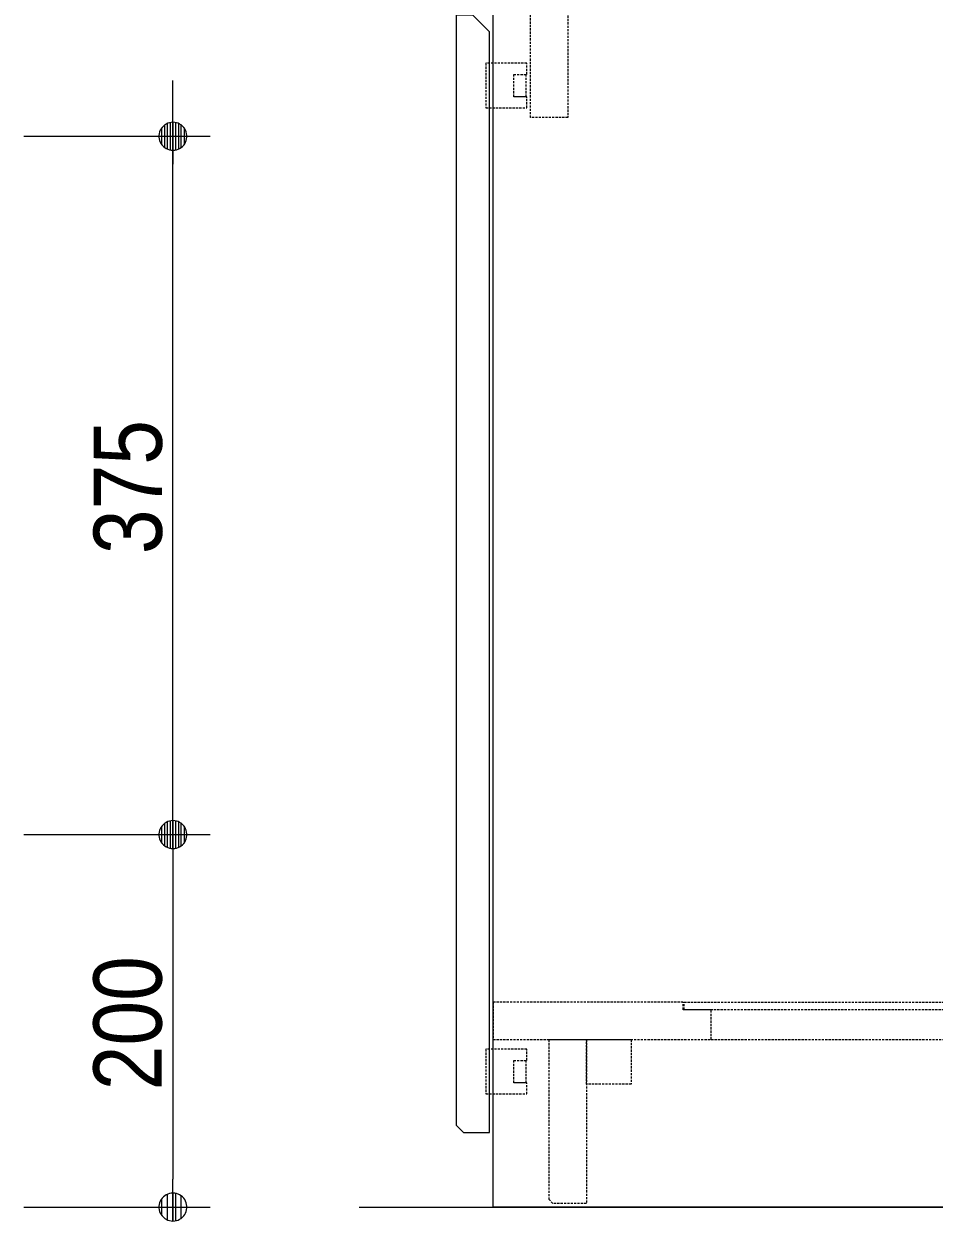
# Model space of a CAD drawing. Units: millimetres, scale not verified. Extents: x -6062 to 6062, y -3045 to 3045.
# Drawn here: x -4052 to -3564, y -2078 to -1435 of the extents above; entities that cross this region are included whole.
import ezdxf
from ezdxf.enums import TextEntityAlignment as Align

# ---------------------------------------------------------------- set-up
doc = ezdxf.new("R2010")
doc.units = ezdxf.units.MM
doc.header["$LTSCALE"] = 20
doc.linetypes.add('DASHED1', pattern=[1.8, 1.2, -0.6])
for name, color, linetype, lineweight in [('0-2_5ボウル・キャビネット', 7, 'Continuous', 9), ('0-3_2寸法-2', 7, 'Continuous', 9), ('0-4_0', 7, 'Continuous', 9), ('0-5_2寸法-1', 7, 'Continuous', 9)]:
    doc.layers.add(name, color=color, linetype=linetype, lineweight=lineweight)
doc.styles.add('ＭＳ Ｐゴシック', font='')
doc.styles.get('ＭＳ Ｐゴシック').set_extended_font_data('MS PGothic')

# ---------------------------------------------------------------- blocks, each defined once
blk = doc.blocks.new('グループ-10')
at = {"layer": '0-2_5ボウル・キャビネット'}
for points in [[(-40260, -28100), (-29720, -28100), (-29720, -41400), (-40260, -41400)], [(-40660, -40520), (-40580, -40600), (-40300, -40600), (-40300, -28780), (-40480, -28600), (-40660, -28600)]]:
    blk.add_lwpolyline(points, close=True, dxfattribs=at)
blk = doc.blocks.new('グループ-11')
at = {"layer": '0-2_5ボウル・キャビネット', "linetype": 'DASHED1'}
blk.add_line((-37920, -39600), (-30920, -39600), dxfattribs=at)
for points in [[(-39860, -28100), (-39460, -28100), (-39460, -29700), (-39860, -29700)], [(-39900, -29475), (-40040, -29475), (-40040, -29235), (-39900, -29235), (-39900, -29115), (-40340, -29115), (-40340, -29595), (-39900, -29595)], [(-40040, -29235), (-39910, -29235), (-39910, -29475), (-40040, -29475)], [(-40260, -39600), (-37920, -39600), (-37920, -39280), (-38220, -39280), (-38220, -39200), (-40260, -39200)], [(-38210, -39200), (-30630, -39200), (-30630, -39280), (-38210, -39280)], [(-39900, -40065), (-40040, -40065), (-40040, -39825), (-39900, -39825), (-39900, -39705), (-40340, -39705), (-40340, -40185), (-39900, -40185)], [(-39660, -39600), (-39260, -39600), (-39260, -41360), (-39620, -41360), (-39660, -41320)], [(-39260, -39600), (-38780, -39600), (-38780, -40080), (-39260, -40080)], [(-40040, -39825), (-39910, -39825), (-39910, -40065), (-40040, -40065)]]:
    blk.add_lwpolyline(points, close=True, dxfattribs=at)
blk = doc.blocks.new('グループ-13')
at = {"layer": '0-2_5ボウル・キャビネット'}
blk.add_lwpolyline([(-41700, -41400), (-29700, -41400), (-29700, -21400)], dxfattribs=at)
for name in ['グループ-10', 'グループ-11']:
    blk.add_blockref(name, (0, 0), dxfattribs=at)
blk = doc.blocks.new('_Dot')
at = {"layer": '0-4_0'}
for p, q in [((-10, 0), (-20, 0)), ((9.78, 2), (-9.78, 2)), ((7.99, 6), (-7.99, 6)), ((9.16, -3.98), (-9.16, -3.98)), ((6, -7.98), (-6, -7.98))]:
    blk.add_line(p, q, dxfattribs=at)
for points in [[(10, 0), (9.92, 1.25), (9.69, 2.49), (9.3, 3.68), (8.76, 4.82), (8.09, 5.88), (7.29, 6.85), (6.37, 7.71), (5.36, 8.44), (4.26, 9.05), (3.09, 9.51), (1.87, 9.82), (0.63, 9.98), (-0.63, 9.98), (-1.87, 9.82), (-3.09, 9.51), (-4.26, 9.05), (-5.36, 8.44), (-6.37, 7.71), (-7.29, 6.85), (-8.09, 5.88), (-8.76, 4.82), (-9.3, 3.68), (-9.69, 2.49), (-9.92, 1.25), (-10, 0), (0, 0)], [(-10, 0), (-9.92, -1.25), (-9.69, -2.49), (-9.3, -3.68), (-8.76, -4.82), (-8.09, -5.88), (-7.29, -6.85), (-6.37, -7.71), (-5.36, -8.44), (-4.26, -9.05), (-3.09, -9.51), (-1.87, -9.82), (-0.63, -9.98), (0.63, -9.98), (1.87, -9.82), (3.09, -9.51), (4.26, -9.05), (5.36, -8.44), (6.37, -7.71), (7.29, -6.85), (8.09, -5.88), (8.76, -4.82), (9.3, -3.68), (9.69, -2.49), (9.92, -1.25), (10, 0), (0, 0)]]:
    blk.add_lwpolyline(points, close=True, dxfattribs=at)

msp = doc.modelspace()

# ---------------------------------------------------------------- linework, layer by layer
at = {"layer": '0-3_2寸法-2'}
for p, q in [((-3972.5, -1479.99), (-3972.5, -1464.99)), ((-4052.5, -1495), (-3952.5, -1495)), ((-3972.5, -1870), (-3972.5, -1495)), ((-4052.5, -1870), (-3952.5, -1870)), ((-3972.5, -1885.01), (-3972.5, -1900.01))]:
    msp.add_line(p, q, dxfattribs=at)
at = {"layer": '0-5_2寸法-1'}
for p, q in [((-4052.5, -1495), (-3952.5, -1495)), ((-3972.5, -1854.99), (-3972.5, -1510.01)), ((-4052.5, -1870), (-3952.5, -1870)), ((-4052.5, -1870), (-3952.5, -1870)), ((-3972.5, -1885.01), (-3972.5, -2054.99)), ((-4052.5, -2070), (-3952.5, -2070))]:
    msp.add_line(p, q, dxfattribs=at)

# ---------------------------------------------------------------- block references
at = {"layer": '0-2_5ボウル・キャビネット', "xscale": 0.05, "yscale": 0.05}
msp.add_blockref('グループ-13', (-1787.5, 0), dxfattribs=at)
at = {"layer": '0-3_2寸法-2', "xscale": 0.7503418, "yscale": 0.7503418}
for p, rotation in [((-3972.5, -1495), 270), ((-3972.5, -1870), 90)]:
    msp.add_blockref('_Dot', p, dxfattribs=dict(at, rotation=rotation))
at = {"layer": '0-5_2寸法-1', "xscale": 0.7503418, "yscale": 0.7503418}
for p, rotation in [((-3972.5, -1495), 90), ((-3972.5, -1870), 270), ((-3972.5, -1870), 90), ((-3972.5, -2070), 270)]:
    msp.add_blockref('_Dot', p, dxfattribs=dict(at, rotation=rotation))

# ---------------------------------------------------------------- texts
at = {"layer": '0-5_2寸法-1', "style": 'ＭＳ Ｐゴシック', "width": 0.9}
for s, p in [('375', (-3967.44, -1719.39)), ('200', (-3967.54, -2007.28))]:
    msp.add_text(s, height=36.66, rotation=90, dxfattribs=at).set_placement(p, align=Align.BOTTOM_LEFT)

doc.saveas('drawing.dxf')
